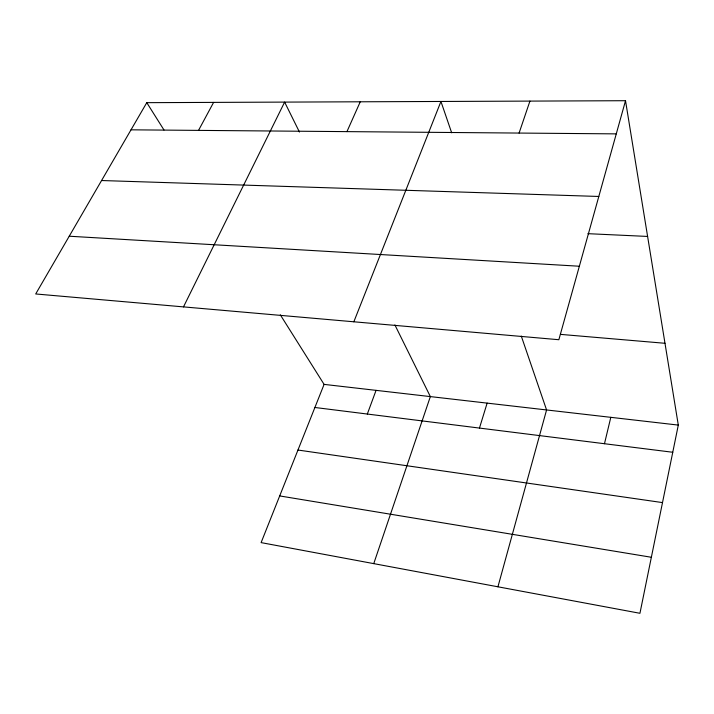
<?xml version="1.0" encoding="UTF-8"?>
<svg xmlns="http://www.w3.org/2000/svg" width="714" height="714" viewBox="0 0 714 714"><rect width="100%" height="100%" fill="white"/><g stroke="black" fill="none" stroke-linecap="round" stroke-linejoin="round"><path stroke-width="1.07" d="M625.518 100.71L558.857 339.721L35.7 293.963L146.781 102.664L625.518 100.71L678.3 425.089L639.94 613.29L261.11 542.613L324.094 384.382L280.316 314.829M604.472 443.724L610.809 417.333M497.935 586.792L546.576 409.952L521.282 336.071M479.46 428.079L487.135 403.115M519.087 133.063L529.931 101.102M373.752 563.623L430.355 396.591L394.896 324.932M367.317 414.04L376.064 390.353M353.841 321.791L440.94 101.468L451.676 132.813M346.942 131.626L360.258 101.79M183.489 306.895L284.627 102.102L299.452 132.045M198.528 130.385L213.611 102.388M131.01 129.823L616.271 133.875M101.566 180.526L598.814 196.466M587.881 233.674L647.607 236.441M69.231 236.218L579.349 266.233M560.401 334.366L664.993 343.291M324.094 384.382L678.3 425.089M314.901 407.48L672.758 452.265M297.961 450.034L662.503 502.594M279.692 495.927L651.364 557.268M146.781 102.664L163.979 129.984"/></g></svg>
